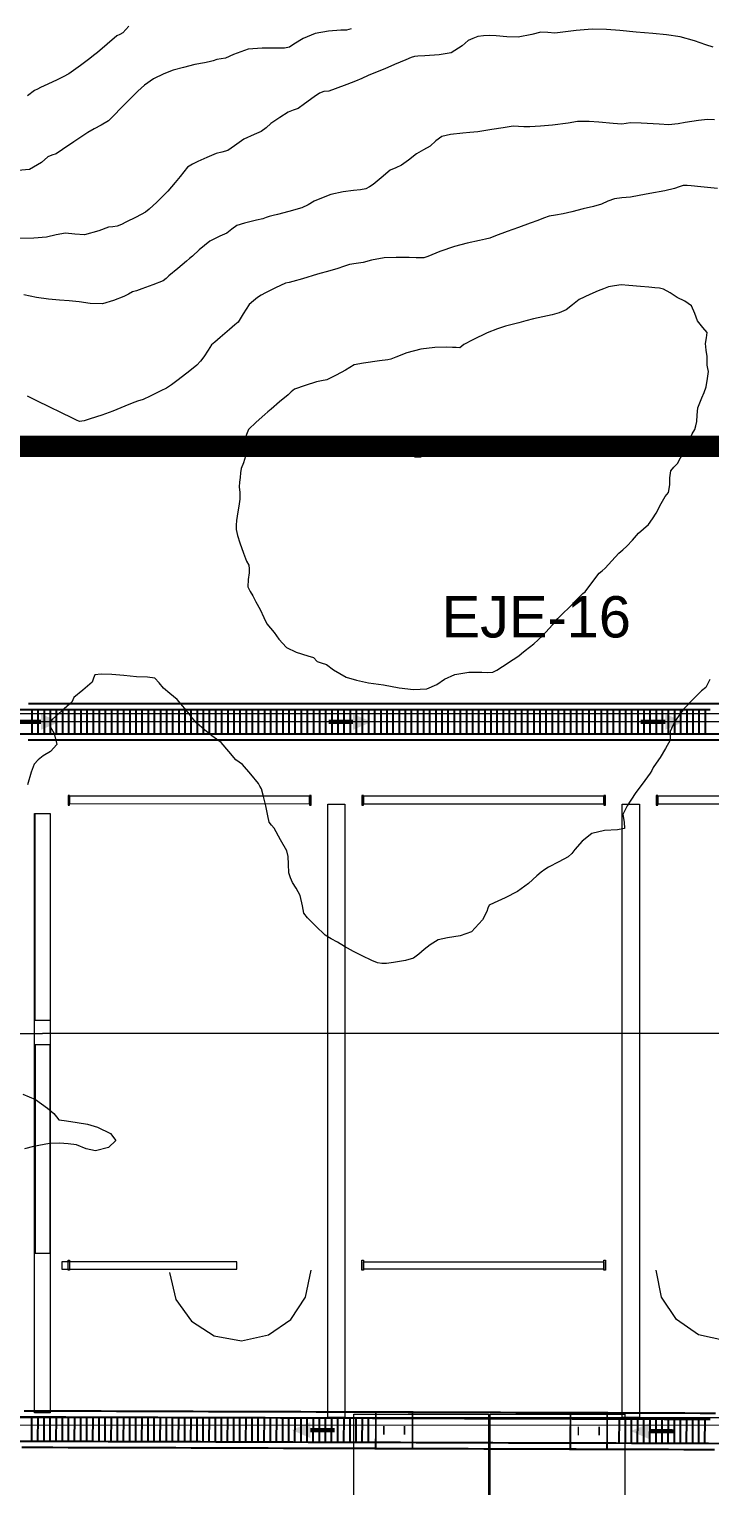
# Model space of a CAD drawing. Header units: metres. Extents: x 354768 to 355417, y 9249536 to 9250102.
# Drawn here: x 354931.54 to 354942.66, y 9249852.61 to 9249876.39 of the extents above; entities that cross this region are included whole.
import ezdxf
from ezdxf.enums import TextEntityAlignment as Align

# ---------------------------------------------------------------- set-up
doc = ezdxf.new("R2010")
doc.units = ezdxf.units.M
doc.header["$LTSCALE"] = 0.25
doc.linetypes.add('DASHED', pattern=[1.524, 1.27, -0.254])
for name, color, linetype, lineweight in [('ARQ-BASE', 8, 'CONTINUOUS', 13), ('ARQ-TECHO', 8, 'CONTINUOUS', 13), ('ARQ-VEREDA', 9, 'CONTINUOUS', 9), ('CUNETA-S3', 94, 'CONTINUOUS', 35), ('CUNETA-S4', 30, 'CONTINUOUS', 35), ('LIMITE-INTERV', 1, 'DASHED', 70)]:
    doc.layers.add(name, color=color, linetype=linetype, lineweight=lineweight)
for name, color, linetype, true_color in [('CUN-FLUJO', 1, 'CONTINUOUS', 0xe60000), ('CUN-REJ-BORDE', 4, 'CONTINUOUS', 0x00aae6), ('CUN-REJ-PLATINA', 4, 'CONTINUOUS', 0x78cdf0), ('CUN-TAP-BORDE', 3, 'CONTINUOUS', 0x009600), ('CUN-TAPA-INSP', 5, 'CONTINUOUS', 0x0000e6)]:
    doc.layers.add(name, color=color, linetype=linetype, true_color=true_color)
doc.layers.add('CURVAS', color=33, linetype='CONTINUOUS', lineweight=13, true_color=0xb08860)
doc.layers.add('NUDOS', color=7, linetype='CONTINUOUS')
doc.layers.add('TEXTOS', color=7, linetype='CONTINUOUS')
doc.styles.get("Standard").update_dxf_attribs({"font": 'arial.ttf'})

# ---------------------------------------------------------------- blocks, each defined once
blk = doc.blocks.new('ARQUITECTURA_BASE')
at = {"layer": 'ARQ-BASE'}
for points in [[(354937.944, 9249869.452), (354937.835, 9249869.452)], [(354937.944, 9249869.402), (354937.835, 9249869.402)]]:
    blk.add_lwpolyline(points, dxfattribs=at)
for points in [[(354936.117, 9249863.864), (354932.197, 9249863.865), (354932.197, 9249863.745), (354936.117, 9249863.744), (354936.117, 9249863.864)], [(354940.927, 9249863.864), (354936.997, 9249863.864), (354936.997, 9249863.744), (354940.927, 9249863.744), (354940.927, 9249863.864)], [(354945.737, 9249863.864), (354941.807, 9249863.864), (354941.807, 9249863.744), (354945.737, 9249863.744), (354945.737, 9249863.864)], [(354931.637, 9249860.204), (354931.637, 9249863.584), (354931.877, 9249863.584), (354931.877, 9249860.204), (354931.637, 9249860.204)], [(354931.637, 9249859.804), (354931.637, 9249856.404), (354931.877, 9249856.404), (354931.877, 9249859.804), (354931.637, 9249859.804)], [(354932.072, 9249856.144), (354934.927, 9249856.144), (354934.927, 9249856.264), (354932.072, 9249856.264), (354932.072, 9249856.144)], [(354940.927, 9249856.144), (354936.997, 9249856.144), (354936.997, 9249856.264), (354940.927, 9249856.264), (354940.927, 9249856.144)]]:
    blk.add_lwpolyline(points, close=True, dxfattribs=at)
at = {"layer": 'ARQ-TECHO'}
for points in [[(354950.732, 9249865.209), (354918.002, 9249865.21), (354918.002, 9249853.6), (354950.732, 9249853.599), (354950.732, 9249865.209)], [(354918.122, 9249853.72), (354950.612, 9249853.72), (354950.612, 9249865.079), (354918.122, 9249865.079), (354918.122, 9249853.72)], [(354932.197, 9249863.719), (354932.197, 9249863.879), (354932.172, 9249863.879), (354932.172, 9249863.719), (354932.197, 9249863.719)], [(354936.142, 9249863.719), (354936.142, 9249863.879), (354936.117, 9249863.879), (354936.117, 9249863.719), (354936.142, 9249863.719)], [(354936.417, 9249863.734), (354936.697, 9249863.734), (354936.697, 9249853.719), (354936.417, 9249853.719), (354936.417, 9249863.734)], [(354936.997, 9249863.719), (354936.997, 9249863.879), (354936.972, 9249863.879), (354936.972, 9249863.719), (354936.997, 9249863.719)], [(354940.952, 9249863.719), (354940.952, 9249863.879), (354940.927, 9249863.879), (354940.927, 9249863.719), (354940.952, 9249863.719)], [(354941.227, 9249863.734), (354941.507, 9249863.734), (354941.507, 9249853.719), (354941.227, 9249853.719), (354941.227, 9249863.734)], [(354941.807, 9249863.719), (354941.807, 9249863.879), (354941.782, 9249863.879), (354941.782, 9249863.719), (354941.807, 9249863.719)], [(354931.622, 9249863.584), (354931.877, 9249863.584), (354931.877, 9249853.799), (354931.622, 9249853.799), (354931.622, 9249863.584)], [(354932.197, 9249856.289), (354932.197, 9249856.129), (354932.172, 9249856.129), (354932.172, 9249856.289), (354932.197, 9249856.289)], [(354936.997, 9249856.289), (354936.997, 9249856.129), (354936.972, 9249856.129), (354936.972, 9249856.289), (354936.997, 9249856.289)], [(354940.952, 9249856.289), (354940.952, 9249856.129), (354940.927, 9249856.129), (354940.927, 9249856.289), (354940.952, 9249856.289)]]:
    blk.add_lwpolyline(points, close=True, dxfattribs=at)
for points in [[(354918.122, 9249859.994), (354931.757, 9249859.994)], [(354931.752, 9249859.999), (354949.532, 9249859.999)], [(354933.832, 9249856.091), (354933.935, 9249855.65), (354934.19, 9249855.293), (354934.559, 9249855.056), (354935.005, 9249854.975), (354935.449, 9249855.071), (354935.81, 9249855.32), (354936.053, 9249855.685), (354936.142, 9249856.129)], [(354944.092, 9249856.091), (354943.988, 9249855.65), (354943.733, 9249855.293), (354943.364, 9249855.056), (354942.918, 9249854.975), (354942.474, 9249855.071), (354942.113, 9249855.32), (354941.871, 9249855.685), (354941.782, 9249856.129)]]:
    blk.add_lwpolyline(points, dxfattribs=at)
at = {"layer": 'ARQ-VEREDA'}
for points in [[(354936.843, 9249853.774), (354939.043, 9249853.774), (354939.043, 9249851.571), (354936.843, 9249851.571), (354936.843, 9249853.774)], [(354939.068, 9249853.774), (354941.268, 9249853.774), (354941.268, 9249851.571), (354939.068, 9249851.571), (354939.068, 9249853.774)]]:
    blk.add_lwpolyline(points, close=True, dxfattribs=at)
blk = doc.blocks.new('CURVAS_DE_NIVEL')
at = {"layer": 'CURVAS'}
for points in [[(354936.799, 9249876.394), (354936.723, 9249876.372), (354936.63, 9249876.371), (354936.427, 9249876.36), (354936.208, 9249876.32), (354936.014, 9249876.236), (354935.86, 9249876.143), (354935.792, 9249876.097), (354935.71, 9249876.078), (354935.591, 9249876.081), (354935.345, 9249876.081), (354935.117, 9249876.062), (354934.875, 9249875.979), (354934.744, 9249875.917), (354934.673, 9249875.905), (354934.605, 9249875.894), (354934.542, 9249875.874), (354934.48, 9249875.854), (354934.402, 9249875.84), (354934.245, 9249875.811), (354934.059, 9249875.766), (354933.892, 9249875.718), (354933.738, 9249875.663), (354933.567, 9249875.577), (354933.421, 9249875.477), (354933.314, 9249875.38), (354933.185, 9249875.255), (354933.039, 9249875.106), (354932.922, 9249874.979), (354932.833, 9249874.892), (354932.711, 9249874.82), (354932.598, 9249874.762), (354932.496, 9249874.701), (354932.395, 9249874.637), (354932.264, 9249874.548), (354932.083, 9249874.425), (354931.978, 9249874.356), (354931.909, 9249874.33), (354931.841, 9249874.305), (354931.736, 9249874.214), (354931.54, 9249874.1), (354931.353, 9249874.084)], [(354933.167, 9249876.437), (354933.065, 9249876.329), (354933.018, 9249876.305), (354932.971, 9249876.28), (354932.809, 9249876.144), (354932.651, 9249876.01), (354932.586, 9249875.962), (354932.528, 9249875.913), (354932.375, 9249875.796), (354932.187, 9249875.659), (354932.092, 9249875.609), (354931.995, 9249875.562), (354931.842, 9249875.492), (354931.72, 9249875.438), (354931.671, 9249875.413), (354931.622, 9249875.388), (354931.511, 9249875.299)], [(354942.713, 9249876.096), (354942.593, 9249876.135), (354942.405, 9249876.2), (354942.175, 9249876.263), (354941.95, 9249876.299), (354941.728, 9249876.32), (354941.453, 9249876.342), (354941.185, 9249876.368), (354940.969, 9249876.385), (354940.734, 9249876.389), (354940.472, 9249876.37), (354940.256, 9249876.34), (354940.128, 9249876.324), (354940.013, 9249876.333), (354939.899, 9249876.339), (354939.75, 9249876.303), (354939.527, 9249876.261), (354939.344, 9249876.263), (354939.169, 9249876.279), (354939.063, 9249876.288), (354938.96, 9249876.281), (354938.867, 9249876.268), (354938.787, 9249876.239), (354938.709, 9249876.203), (354938.61, 9249876.117), (354938.434, 9249876.006), (354938.233, 9249875.969), (354938.001, 9249875.954), (354937.887, 9249875.951), (354937.83, 9249875.946), (354937.78, 9249875.927), (354937.69, 9249875.889), (354937.505, 9249875.812), (354937.346, 9249875.745), (354937.193, 9249875.682), (354937.073, 9249875.633), (354936.97, 9249875.585), (354936.866, 9249875.539), (354936.727, 9249875.486), (354936.534, 9249875.415), (354936.431, 9249875.378), (354936.352, 9249875.373), (354936.28, 9249875.346), (354936.194, 9249875.284), (354936.035, 9249875.169), (354935.931, 9249875.097), (354935.85, 9249875.065), (354935.769, 9249875.034), (354935.631, 9249874.947), (354935.486, 9249874.849), (354935.408, 9249874.781), (354935.329, 9249874.717), (354935.211, 9249874.668), (354935.046, 9249874.595), (354934.891, 9249874.487), (354934.783, 9249874.409), (354934.687, 9249874.383), (354934.59, 9249874.36), (354934.44, 9249874.297), (354934.294, 9249874.231), (354934.207, 9249874.186), (354934.126, 9249874.135), (354934.062, 9249874.063), (354934.003, 9249873.985), (354933.924, 9249873.886), (354933.802, 9249873.743), (354933.62, 9249873.565), (354933.5, 9249873.453), (354933.437, 9249873.4), (354933.284, 9249873.322), (354933.115, 9249873.237), (354933.045, 9249873.201), (354932.977, 9249873.171), (354932.906, 9249873.162), (354932.835, 9249873.155), (354932.673, 9249873.098), (354932.438, 9249873.034), (354932.285, 9249873.045), (354932.13, 9249873.06), (354931.978, 9249873.03), (354931.819, 9249872.993), (354931.613, 9249872.978), (354931.369, 9249872.97)], [(354942.733, 9249874.91), (354942.622, 9249874.917), (354942.471, 9249874.898), (354942.257, 9249874.865), (354942.14, 9249874.846), (354942.086, 9249874.838), (354942.04, 9249874.832), (354941.987, 9249874.83), (354941.829, 9249874.838), (354941.535, 9249874.854), (354941.361, 9249874.861), (354941.29, 9249874.849), (354941.22, 9249874.837), (354941.081, 9249874.848), (354940.843, 9249874.869), (354940.689, 9249874.882), (354940.593, 9249874.884), (354940.497, 9249874.881), (354940.342, 9249874.857), (354940.087, 9249874.821), (354939.892, 9249874.806), (354939.715, 9249874.797), (354939.617, 9249874.794), (354939.532, 9249874.8), (354939.447, 9249874.804), (354939.283, 9249874.781), (354939.095, 9249874.751), (354938.966, 9249874.729), (354938.87, 9249874.713), (354938.803, 9249874.709), (354938.736, 9249874.705), (354938.623, 9249874.694), (354938.423, 9249874.67), (354938.278, 9249874.64), (354938.18, 9249874.566), (354938.087, 9249874.482), (354937.978, 9249874.418), (354937.866, 9249874.353), (354937.732, 9249874.252), (354937.619, 9249874.167), (354937.528, 9249874.127), (354937.437, 9249874.086), (354937.289, 9249873.964), (354937.159, 9249873.851), (354937.1, 9249873.814), (354937.04, 9249873.781), (354936.95, 9249873.769), (354936.836, 9249873.757), (354936.669, 9249873.732), (354936.463, 9249873.69), (354936.311, 9249873.633), (354936.193, 9249873.579), (354936.094, 9249873.523), (354935.994, 9249873.471), (354935.78, 9249873.411), (354935.595, 9249873.366), (354935.522, 9249873.348), (354935.457, 9249873.331), (354935.407, 9249873.313), (354935.356, 9249873.295), (354935.249, 9249873.269), (354935.057, 9249873.221), (354934.929, 9249873.183), (354934.848, 9249873.123), (354934.769, 9249873.06), (354934.652, 9249873.008), (354934.491, 9249872.926), (354934.313, 9249872.785), (354934.203, 9249872.684), (354934.155, 9249872.644), (354934.108, 9249872.604), (354933.964, 9249872.483), (354933.82, 9249872.362), (354933.774, 9249872.321), (354933.726, 9249872.282), (354933.555, 9249872.215), (354933.375, 9249872.148), (354933.292, 9249872.12), (354933.226, 9249872.099), (354933.159, 9249872.063), (354933.082, 9249872.026), (354932.916, 9249871.957), (354932.734, 9249871.907), (354932.534, 9249871.911), (354932.352, 9249871.94), (354932.191, 9249871.953), (354932.03, 9249871.967), (354931.853, 9249871.983), (354931.658, 9249872.009), (354931.447, 9249872.051)], [(354942.782, 9249873.786), (354942.51, 9249873.814), (354942.353, 9249873.83), (354942.288, 9249873.836), (354942.223, 9249873.838), (354942.155, 9249873.814), (354942.08, 9249873.787), (354941.921, 9249873.753), (354941.68, 9249873.706), (354941.504, 9249873.673), (354941.362, 9249873.649), (354941.22, 9249873.637), (354941.098, 9249873.621), (354940.991, 9249873.58), (354940.886, 9249873.534), (354940.757, 9249873.497), (354940.586, 9249873.454), (354940.402, 9249873.407), (354940.26, 9249873.374), (354940.137, 9249873.355), (354940.031, 9249873.336), (354939.938, 9249873.304), (354939.846, 9249873.268), (354939.723, 9249873.223), (354939.531, 9249873.153), (354939.349, 9249873.086), (354939.156, 9249873.014), (354939.063, 9249872.979), (354938.995, 9249872.961), (354938.897, 9249872.941), (354938.691, 9249872.894), (354938.486, 9249872.841), (354938.247, 9249872.758), (354938.115, 9249872.705), (354938.05, 9249872.68), (354937.987, 9249872.657), (354937.924, 9249872.656), (354937.859, 9249872.658), (354937.748, 9249872.661), (354937.535, 9249872.663), (354937.336, 9249872.654), (354937.13, 9249872.616), (354936.992, 9249872.581), (354936.877, 9249872.565), (354936.772, 9249872.547), (354936.675, 9249872.516), (354936.58, 9249872.481), (354936.449, 9249872.446), (354936.249, 9249872.392), (354936, 9249872.316), (354935.845, 9249872.268), (354935.784, 9249872.254), (354935.723, 9249872.24), (354935.562, 9249872.165), (354935.396, 9249872.085), (354935.33, 9249872.047), (354935.266, 9249872.007), (354935.2, 9249871.956), (354935.133, 9249871.895), (354935.033, 9249871.741), (354934.95, 9249871.606), (354934.896, 9249871.56), (354934.81, 9249871.487), (354934.655, 9249871.355), (354934.569, 9249871.282), (354934.516, 9249871.238), (354934.46, 9249871.15), (354934.388, 9249871.04), (354934.335, 9249870.97), (354934.278, 9249870.903), (354934.16, 9249870.809), (354933.969, 9249870.664), (354933.864, 9249870.584), (354933.783, 9249870.53), (354933.687, 9249870.483), (354933.513, 9249870.399), (354933.397, 9249870.345), (354933.309, 9249870.314), (354933.221, 9249870.284), (354933.1, 9249870.232), (354932.906, 9249870.152), (354932.723, 9249870.088), (354932.531, 9249870.025), (354932.437, 9249869.996), (354932.357, 9249869.982), (354932.309, 9249870.007), (354932.235, 9249870.042), (354932.065, 9249870.125), (354931.866, 9249870.222), (354931.672, 9249870.318), (354931.509, 9249870.4)], [(354941.903, 9249872.143), (354941.88, 9249872.15), (354941.834, 9249872.16), (354941.76, 9249872.168), (354941.663, 9249872.176), (354941.524, 9249872.19), (354941.337, 9249872.207), (354941.211, 9249872.214), (354941.102, 9249872.201), (354941.004, 9249872.181), (354940.919, 9249872.152), (354940.835, 9249872.119), (354940.696, 9249872.059), (354940.525, 9249871.974), (354940.412, 9249871.887), (354940.311, 9249871.809), (354940.199, 9249871.76), (354940.081, 9249871.724), (354939.932, 9249871.691), (354939.778, 9249871.66), (354939.651, 9249871.627), (354939.536, 9249871.595), (354939.427, 9249871.568), (354939.318, 9249871.538), (354939.19, 9249871.498), (354939.018, 9249871.434), (354938.785, 9249871.32), (354938.638, 9249871.242), (354938.572, 9249871.188), (354938.515, 9249871.19), (354938.451, 9249871.195), (354938.358, 9249871.197), (354938.164, 9249871.193), (354937.935, 9249871.167), (354937.71, 9249871.106), (354937.525, 9249871.036), (354937.446, 9249871.002), (354937.396, 9249870.992), (354937.259, 9249870.973), (354937.002, 9249870.936), (354936.845, 9249870.909), (354936.776, 9249870.867), (354936.707, 9249870.821), (354936.555, 9249870.741), (354936.398, 9249870.664), (354936.314, 9249870.646), (354936.229, 9249870.63), (354936.045, 9249870.571), (354935.873, 9249870.51), (354935.82, 9249870.468), (354935.768, 9249870.422), (354935.629, 9249870.305), (354935.491, 9249870.188), (354935.438, 9249870.144), (354935.385, 9249870.099), (354935.248, 9249869.972), (354935.121, 9249869.851), (354935.086, 9249869.77), (354935.068, 9249869.709), (354935.052, 9249869.638), (354935.064, 9249869.539), (354935.073, 9249869.416), (354935.036, 9249869.307), (354935, 9249869.219), (354934.99, 9249869.145), (354934.983, 9249869.069), (354934.975, 9249868.993), (354934.97, 9249868.915), (354934.977, 9249868.823), (354934.981, 9249868.714), (354934.964, 9249868.601), (354934.946, 9249868.508), (354934.933, 9249868.436), (354934.922, 9249868.365), (354934.92, 9249868.292), (354934.921, 9249868.22), (354934.943, 9249868.125), (354934.977, 9249868.005), (354935.038, 9249867.835), (354935.088, 9249867.706), (354935.128, 9249867.637), (354935.13, 9249867.581), (354935.129, 9249867.515), (354935.116, 9249867.405), (354935.11, 9249867.284), (354935.145, 9249867.21), (354935.189, 9249867.137), (354935.24, 9249867.041), (354935.309, 9249866.912), (354935.371, 9249866.782), (354935.422, 9249866.68), (354935.48, 9249866.608), (354935.542, 9249866.538), (354935.614, 9249866.431), (354935.742, 9249866.295), (354935.901, 9249866.22), (354936.089, 9249866.157), (354936.185, 9249866.128), (354936.242, 9249866.063), (354936.309, 9249866.043), (354936.393, 9249866.015), (354936.508, 9249865.932), (354936.718, 9249865.811), (354936.885, 9249865.759), (354937.083, 9249865.719), (354937.328, 9249865.682), (354937.584, 9249865.638), (354937.815, 9249865.609), (354938.033, 9249865.621), (354938.199, 9249865.688), (354938.323, 9249865.778), (354938.49, 9249865.855), (354938.722, 9249865.889), (354938.931, 9249865.891), (354939.027, 9249865.886), (354939.114, 9249865.89), (354939.177, 9249865.922), (354939.273, 9249865.985), (354939.446, 9249866.098), (354939.54, 9249866.16), (354939.58, 9249866.194), (354939.643, 9249866.243), (354939.781, 9249866.356), (354939.923, 9249866.482), (354940.09, 9249866.662), (354940.177, 9249866.765), (354940.22, 9249866.81), (354940.263, 9249866.854), (354940.352, 9249866.943), (354940.502, 9249867.092), (354940.583, 9249867.173), (354940.621, 9249867.205), (354940.729, 9249867.349), (354940.848, 9249867.505), (354940.898, 9249867.548), (354940.95, 9249867.591), (354941.056, 9249867.707), (354941.171, 9249867.832), (354941.237, 9249867.89), (354941.303, 9249867.948), (354941.392, 9249868.048), (354941.494, 9249868.159), (354941.577, 9249868.23), (354941.657, 9249868.304), (354941.721, 9249868.393), (354941.78, 9249868.49), (354941.864, 9249868.643), (354941.926, 9249868.76), (354941.982, 9249868.827), (354941.993, 9249868.887), (354942.003, 9249868.958), (354942.007, 9249869.066), (354942.019, 9249869.179), (354942.071, 9249869.238), (354942.128, 9249869.296), (354942.179, 9249869.389), (354942.242, 9249869.515), (354942.319, 9249869.673), (354942.372, 9249869.782), (354942.411, 9249869.855), (354942.428, 9249869.914), (354942.445, 9249869.985), (354942.451, 9249870.089), (354942.461, 9249870.206), (354942.493, 9249870.289), (354942.529, 9249870.372), (354942.564, 9249870.458), (354942.596, 9249870.549), (354942.622, 9249870.687), (354942.639, 9249870.802), (354942.626, 9249870.852), (354942.613, 9249870.903), (354942.614, 9249870.969), (354942.616, 9249871.045), (354942.6, 9249871.147), (354942.586, 9249871.26), (354942.604, 9249871.349), (354942.614, 9249871.435), (354942.546, 9249871.518), (354942.455, 9249871.626), (354942.412, 9249871.75), (354942.357, 9249871.872), (354942.249, 9249871.948), (354942.125, 9249872.009), (354942.012, 9249872.084), (354941.903, 9249872.143)], [(354942.66, 9249865.769), (354942.595, 9249865.639), (354942.52, 9249865.588), (354942.386, 9249865.452), (354942.234, 9249865.291), (354942.174, 9249865.213), (354942.119, 9249865.132), (354942.056, 9249865.02), (354942.01, 9249864.922), (354942.01, 9249864.852), (354942.01, 9249864.782), (354941.936, 9249864.647), (354941.846, 9249864.498), (354941.781, 9249864.405), (354941.732, 9249864.336), (354941.709, 9249864.288), (354941.685, 9249864.24), (354941.595, 9249864.124), (354941.438, 9249863.909), (354941.306, 9249863.709), (354941.236, 9249863.569), (354941.257, 9249863.444), (354941.264, 9249863.339), (354941.15, 9249863.319), (354940.938, 9249863.308), (354940.729, 9249863.257), (354940.57, 9249863.134), (354940.454, 9249862.997), (354940.406, 9249862.93), (354940.345, 9249862.878), (354940.189, 9249862.797), (354940.02, 9249862.709), (354939.961, 9249862.669), (354939.903, 9249862.627), (354939.834, 9249862.564), (354939.693, 9249862.443), (354939.514, 9249862.312), (354939.313, 9249862.204), (354939.133, 9249862.124), (354939.05, 9249862.087), (354939.033, 9249862.036), (354939.017, 9249861.983), (354938.942, 9249861.849), (354938.762, 9249861.653), (354938.577, 9249861.585), (354938.37, 9249861.552), (354938.22, 9249861.52), (354938.088, 9249861.439), (354937.988, 9249861.361), (354937.906, 9249861.286), (354937.819, 9249861.22), (354937.686, 9249861.186), (354937.492, 9249861.151), (354937.377, 9249861.135), (354937.301, 9249861.137), (354937.226, 9249861.147), (354937.135, 9249861.186), (354936.977, 9249861.26), (354936.834, 9249861.331), (354936.688, 9249861.414), (354936.575, 9249861.482), (354936.473, 9249861.537), (354936.374, 9249861.597), (354936.213, 9249861.75), (354936.087, 9249861.878), (354936.022, 9249861.955), (354936.002, 9249862.076), (354935.964, 9249862.244), (354935.898, 9249862.364), (354935.84, 9249862.455), (354935.807, 9249862.533), (354935.781, 9249862.614), (354935.772, 9249862.756), (354935.767, 9249862.879), (354935.744, 9249862.972), (354935.645, 9249863.156), (354935.539, 9249863.344), (354935.497, 9249863.392), (354935.458, 9249863.441), (354935.437, 9249863.546), (354935.405, 9249863.711), (354935.361, 9249863.881), (354935.331, 9249863.987), (354935.307, 9249864.032), (354935.282, 9249864.076), (354935.157, 9249864.227), (354935.024, 9249864.382), (354934.968, 9249864.422), (354934.912, 9249864.462), (354934.8, 9249864.597), (354934.675, 9249864.743), (354934.599, 9249864.798), (354934.521, 9249864.85), (354934.404, 9249864.947), (354934.277, 9249865.061), (354934.2, 9249865.148), (354934.127, 9249865.239), (354934.048, 9249865.337), (354933.955, 9249865.443), (354933.833, 9249865.544), (354933.73, 9249865.628), (354933.663, 9249865.716), (354933.592, 9249865.791), (354933.468, 9249865.81), (354933.29, 9249865.817), (354933.082, 9249865.836), (354932.887, 9249865.851), (354932.714, 9249865.856), (354932.608, 9249865.85), (354932.586, 9249865.791), (354932.565, 9249865.727), (354932.414, 9249865.598), (354932.269, 9249865.477), (354932.233, 9249865.4), (354932.073, 9249865.259), (354931.915, 9249865.121), (354931.882, 9249865.075), (354931.882, 9249865.004), (354931.946, 9249864.889), (354931.991, 9249864.711), (354931.884, 9249864.597), (354931.764, 9249864.524), (354931.686, 9249864.459), (354931.617, 9249864.388), (354931.57, 9249864.26), (354931.507, 9249864.053)], [(354931.431, 9249859), (354931.639, 9249858.914), (354931.838, 9249858.775), (354931.94, 9249858.683), (354931.981, 9249858.632), (354932.024, 9249858.584), (354932.109, 9249858.569), (354932.219, 9249858.554), (354932.322, 9249858.541), (354932.488, 9249858.513), (354932.655, 9249858.462), (354932.863, 9249858.36), (354932.955, 9249858.242), (354932.835, 9249858.131), (354932.622, 9249858.076), (354932.469, 9249858.11), (354932.31, 9249858.171), (354932.175, 9249858.191), (354932.034, 9249858.199), (354931.869, 9249858.193), (354931.608, 9249858.146), (354931.458, 9249858.107)]]:
    blk.add_lwpolyline(points, dxfattribs=at)
blk = doc.blocks.new('LIMITE_DE_INTERVENCION')
at = {"layer": 'LIMITE-INTERV', "const_width": 0.35}
blk.add_lwpolyline([(354813.64, 9249855.63), (354841.92, 9249883.91), (354871.13, 9249854.7), (354916.13, 9249854.7), (354916.13, 9249869.58), (354977.74, 9249869.58), (354977.74, 9249785.21), (354976.37, 9249784.1), (354969.93, 9249785.38), (354969.93, 9249791.81), (354955.81, 9249791.81), (354948.88, 9249794.19), (354936.64, 9249794.19), (354936.64, 9249792.02), (354926.97, 9249793.95), (354926.97, 9249800.53), (354919.17, 9249800.53), (354919.17, 9249802.42), (354907.61, 9249802.61), (354883.57, 9249802.61), (354879.56, 9249803.41), (354859.72, 9249811.52)], close=True, dxfattribs=at)
blk = doc.blocks.new('CUNETAS_SISTEMA_3_NORESTE_LOSA')
at = {"layer": 'CUN-FLUJO', "const_width": 0.07}
for points in [[(354931.33, 9249865.08), (354931.73, 9249865.08)], [(354936.43, 9249865.08), (354936.83, 9249865.08)], [(354941.53, 9249865.08), (354941.93, 9249865.08)]]:
    blk.add_lwpolyline(points, dxfattribs=at)
at = {"layer": 'CUN-FLUJO', "true_color": 0xe60000}
for points in [[(354932.03, 9249865.08), (354931.73, 9249865.21), (354931.73, 9249864.95)], [(354937.13, 9249865.08), (354936.83, 9249865.21), (354936.83, 9249864.95)], [(354942.23, 9249865.08), (354941.93, 9249865.21), (354941.93, 9249864.95)]]:
    blk.add_solid(points, dxfattribs=at)
at = {"layer": 'CUN-REJ-BORDE'}
for points in [[(354942.847, 9249864.78), (354942.595, 9249864.78), (354942.343, 9249864.78), (354942.091, 9249864.78), (354941.84, 9249864.78), (354941.588, 9249864.78), (354941.336, 9249864.78), (354941.084, 9249864.78), (354940.833, 9249864.78), (354940.581, 9249864.78), (354940.329, 9249864.78), (354940.077, 9249864.78), (354939.826, 9249864.78), (354939.574, 9249864.78), (354939.322, 9249864.78), (354939.07, 9249864.78), (354938.818, 9249864.78), (354938.567, 9249864.78), (354938.315, 9249864.78), (354938.063, 9249864.78), (354937.811, 9249864.78), (354937.56, 9249864.78), (354937.308, 9249864.78), (354937.056, 9249864.78), (354936.804, 9249864.78), (354936.553, 9249864.78), (354936.301, 9249864.78), (354936.049, 9249864.78), (354935.797, 9249864.78), (354935.546, 9249864.78), (354935.294, 9249864.78), (354935.042, 9249864.78), (354934.79, 9249864.78), (354934.539, 9249864.78), (354934.287, 9249864.78), (354934.035, 9249864.78), (354933.783, 9249864.78), (354933.532, 9249864.78), (354933.28, 9249864.78), (354933.028, 9249864.78), (354932.776, 9249864.78), (354932.525, 9249864.78), (354932.273, 9249864.78), (354932.021, 9249864.78), (354931.769, 9249864.78), (354931.518, 9249864.78)], [(354931.528, 9249865.38), (354931.78, 9249865.38), (354932.031, 9249865.38), (354932.283, 9249865.38), (354932.535, 9249865.38), (354932.787, 9249865.38), (354933.039, 9249865.38), (354933.291, 9249865.38), (354933.543, 9249865.38), (354933.795, 9249865.38), (354934.047, 9249865.38), (354934.299, 9249865.38), (354934.551, 9249865.38), (354934.803, 9249865.38), (354935.055, 9249865.38), (354935.307, 9249865.38), (354935.559, 9249865.38), (354935.811, 9249865.38), (354936.063, 9249865.38), (354936.315, 9249865.38), (354936.567, 9249865.38), (354936.819, 9249865.38), (354937.071, 9249865.38), (354937.322, 9249865.38), (354937.574, 9249865.38), (354937.826, 9249865.38), (354938.078, 9249865.38), (354938.33, 9249865.38), (354938.582, 9249865.38), (354938.834, 9249865.38), (354939.086, 9249865.38), (354939.338, 9249865.38), (354939.59, 9249865.38), (354939.842, 9249865.38), (354940.094, 9249865.38), (354940.346, 9249865.38), (354940.598, 9249865.38), (354940.85, 9249865.38), (354941.102, 9249865.38), (354941.354, 9249865.38), (354941.606, 9249865.38), (354941.858, 9249865.38), (354942.11, 9249865.38), (354942.361, 9249865.38), (354942.613, 9249865.38), (354942.865, 9249865.38)], [(354942.839, 9249864.88), (354942.588, 9249864.88), (354942.338, 9249864.88), (354942.087, 9249864.88), (354941.837, 9249864.88), (354941.586, 9249864.88), (354941.335, 9249864.88), (354941.085, 9249864.88), (354940.834, 9249864.88), (354940.584, 9249864.88), (354940.333, 9249864.88), (354940.082, 9249864.88), (354939.832, 9249864.88), (354939.581, 9249864.88), (354939.33, 9249864.88), (354939.08, 9249864.88), (354938.829, 9249864.88), (354938.579, 9249864.88), (354938.328, 9249864.88), (354938.077, 9249864.88), (354937.827, 9249864.88), (354937.576, 9249864.88), (354937.325, 9249864.88), (354937.075, 9249864.88), (354936.824, 9249864.88), (354936.574, 9249864.88), (354936.323, 9249864.88), (354936.072, 9249864.88), (354935.822, 9249864.88), (354935.571, 9249864.88), (354935.32, 9249864.88), (354935.07, 9249864.88), (354934.819, 9249864.88), (354934.569, 9249864.88), (354934.318, 9249864.88), (354934.067, 9249864.88), (354933.817, 9249864.88), (354933.566, 9249864.88), (354933.315, 9249864.88), (354933.065, 9249864.88), (354932.814, 9249864.88), (354932.564, 9249864.88), (354932.313, 9249864.88), (354932.062, 9249864.88), (354931.812, 9249864.88), (354931.561, 9249864.88), (354931.31, 9249864.88)], [(354931.35, 9249865.28), (354931.602, 9249865.28), (354931.853, 9249865.28), (354932.105, 9249865.28), (354932.356, 9249865.28), (354932.608, 9249865.28), (354932.859, 9249865.28), (354933.111, 9249865.28), (354933.362, 9249865.28), (354933.613, 9249865.28), (354933.865, 9249865.28), (354934.116, 9249865.28), (354934.368, 9249865.28), (354934.619, 9249865.28), (354934.871, 9249865.28), (354935.122, 9249865.28), (354935.374, 9249865.28), (354935.625, 9249865.28), (354935.876, 9249865.28), (354936.128, 9249865.28), (354936.379, 9249865.28), (354936.631, 9249865.28), (354936.882, 9249865.28), (354937.134, 9249865.28), (354937.385, 9249865.28), (354937.636, 9249865.28), (354937.888, 9249865.28), (354938.139, 9249865.28), (354938.391, 9249865.28), (354938.642, 9249865.28), (354938.894, 9249865.28), (354939.145, 9249865.28), (354939.397, 9249865.28), (354939.648, 9249865.28), (354939.899, 9249865.28), (354940.151, 9249865.28), (354940.402, 9249865.28), (354940.654, 9249865.28), (354940.905, 9249865.28), (354941.157, 9249865.28), (354941.408, 9249865.28), (354941.659, 9249865.28), (354941.911, 9249865.28), (354942.162, 9249865.28), (354942.414, 9249865.28), (354942.665, 9249865.28)]]:
    blk.add_lwpolyline(points, dxfattribs=at)
at = {"layer": 'CUN-REJ-PLATINA'}
for p, q in [((354931.58, 9249865.28), (354931.58, 9249864.88)), ((354931.68, 9249865.28), (354931.68, 9249864.88)), ((354931.78, 9249865.28), (354931.78, 9249864.88)), ((354931.88, 9249865.28), (354931.88, 9249864.88)), ((354931.98, 9249865.28), (354931.98, 9249864.88)), ((354932.08, 9249865.28), (354932.08, 9249864.88)), ((354932.18, 9249865.28), (354932.18, 9249864.88)), ((354932.28, 9249865.28), (354932.28, 9249864.88)), ((354932.38, 9249865.28), (354932.38, 9249864.88)), ((354932.48, 9249865.28), (354932.48, 9249864.88)), ((354932.58, 9249865.28), (354932.58, 9249864.88)), ((354932.68, 9249865.28), (354932.68, 9249864.88)), ((354932.78, 9249865.28), (354932.78, 9249864.88)), ((354932.88, 9249865.28), (354932.88, 9249864.88)), ((354932.98, 9249865.28), (354932.98, 9249864.88)), ((354933.08, 9249865.28), (354933.08, 9249864.88)), ((354933.18, 9249865.28), (354933.18, 9249864.88)), ((354933.28, 9249865.28), (354933.28, 9249864.88)), ((354933.38, 9249865.28), (354933.38, 9249864.88)), ((354933.48, 9249865.28), (354933.48, 9249864.88)), ((354933.58, 9249865.28), (354933.58, 9249864.88)), ((354933.68, 9249865.28), (354933.68, 9249864.88)), ((354933.78, 9249865.28), (354933.78, 9249864.88)), ((354933.88, 9249865.28), (354933.88, 9249864.88)), ((354933.98, 9249865.28), (354933.98, 9249864.88)), ((354934.08, 9249865.28), (354934.08, 9249864.88)), ((354934.18, 9249865.28), (354934.18, 9249864.88)), ((354934.28, 9249865.28), (354934.28, 9249864.88)), ((354934.38, 9249865.28), (354934.38, 9249864.88)), ((354934.48, 9249865.28), (354934.48, 9249864.88)), ((354934.58, 9249865.28), (354934.58, 9249864.88)), ((354934.68, 9249865.28), (354934.68, 9249864.88)), ((354934.78, 9249865.28), (354934.78, 9249864.88)), ((354934.88, 9249865.28), (354934.88, 9249864.88)), ((354934.98, 9249865.28), (354934.98, 9249864.88)), ((354935.08, 9249865.28), (354935.08, 9249864.88)), ((354935.18, 9249865.28), (354935.18, 9249864.88)), ((354935.28, 9249865.28), (354935.28, 9249864.88)), ((354935.38, 9249865.28), (354935.38, 9249864.88)), ((354935.48, 9249865.28), (354935.48, 9249864.88)), ((354935.58, 9249865.28), (354935.58, 9249864.88)), ((354935.68, 9249865.28), (354935.68, 9249864.88)), ((354935.78, 9249865.28), (354935.78, 9249864.88)), ((354935.88, 9249865.28), (354935.88, 9249864.88)), ((354935.98, 9249865.28), (354935.98, 9249864.88)), ((354936.08, 9249865.28), (354936.08, 9249864.88)), ((354936.18, 9249865.28), (354936.18, 9249864.88)), ((354936.28, 9249865.28), (354936.28, 9249864.88)), ((354936.38, 9249865.28), (354936.38, 9249864.88)), ((354936.48, 9249865.28), (354936.48, 9249864.88)), ((354936.58, 9249865.28), (354936.58, 9249864.88)), ((354936.68, 9249865.28), (354936.68, 9249864.88)), ((354936.78, 9249865.28), (354936.78, 9249864.88)), ((354936.88, 9249865.28), (354936.88, 9249864.88)), ((354936.98, 9249865.28), (354936.98, 9249864.88)), ((354937.08, 9249865.28), (354937.08, 9249864.88)), ((354937.18, 9249865.28), (354937.18, 9249864.88)), ((354937.28, 9249865.28), (354937.28, 9249864.88)), ((354937.38, 9249865.28), (354937.38, 9249864.88)), ((354937.48, 9249865.28), (354937.48, 9249864.88)), ((354937.58, 9249865.28), (354937.58, 9249864.88)), ((354937.68, 9249865.28), (354937.68, 9249864.88)), ((354937.78, 9249865.28), (354937.78, 9249864.88)), ((354937.88, 9249865.28), (354937.88, 9249864.88)), ((354937.98, 9249865.28), (354937.98, 9249864.88)), ((354938.08, 9249865.28), (354938.08, 9249864.88)), ((354938.18, 9249865.28), (354938.18, 9249864.88)), ((354938.28, 9249865.28), (354938.28, 9249864.88)), ((354938.38, 9249865.28), (354938.38, 9249864.88)), ((354938.48, 9249865.28), (354938.48, 9249864.88)), ((354938.58, 9249865.28), (354938.58, 9249864.88)), ((354938.68, 9249865.28), (354938.68, 9249864.88)), ((354938.78, 9249865.28), (354938.78, 9249864.88)), ((354938.88, 9249865.28), (354938.88, 9249864.88)), ((354938.98, 9249865.28), (354938.98, 9249864.88)), ((354939.08, 9249865.28), (354939.08, 9249864.88)), ((354939.18, 9249865.28), (354939.18, 9249864.88)), ((354939.28, 9249865.28), (354939.28, 9249864.88)), ((354939.38, 9249865.28), (354939.38, 9249864.88)), ((354939.48, 9249865.28), (354939.48, 9249864.88)), ((354939.58, 9249865.28), (354939.58, 9249864.88)), ((354939.68, 9249865.28), (354939.68, 9249864.88)), ((354939.78, 9249865.28), (354939.78, 9249864.88)), ((354939.88, 9249865.28), (354939.88, 9249864.88)), ((354939.98, 9249865.28), (354939.98, 9249864.88)), ((354940.08, 9249865.28), (354940.08, 9249864.88)), ((354940.18, 9249865.28), (354940.18, 9249864.88)), ((354940.28, 9249865.28), (354940.28, 9249864.88)), ((354940.38, 9249865.28), (354940.38, 9249864.88)), ((354940.48, 9249865.28), (354940.48, 9249864.88)), ((354940.58, 9249865.28), (354940.58, 9249864.88)), ((354940.68, 9249865.28), (354940.68, 9249864.88)), ((354940.78, 9249865.28), (354940.78, 9249864.88)), ((354940.88, 9249865.28), (354940.88, 9249864.88)), ((354940.98, 9249865.28), (354940.98, 9249864.88)), ((354941.08, 9249865.28), (354941.08, 9249864.88)), ((354941.18, 9249865.28), (354941.18, 9249864.88)), ((354941.28, 9249865.28), (354941.28, 9249864.88)), ((354941.38, 9249865.28), (354941.38, 9249864.88)), ((354941.48, 9249865.28), (354941.48, 9249864.88)), ((354941.58, 9249865.28), (354941.58, 9249864.88)), ((354941.68, 9249865.28), (354941.68, 9249864.88)), ((354941.78, 9249865.28), (354941.78, 9249864.88)), ((354941.88, 9249865.28), (354941.88, 9249864.88)), ((354941.98, 9249865.28), (354941.98, 9249864.88)), ((354942.08, 9249865.28), (354942.08, 9249864.88)), ((354942.18, 9249865.28), (354942.18, 9249864.88)), ((354942.28, 9249865.28), (354942.28, 9249864.88)), ((354942.38, 9249865.28), (354942.38, 9249864.88)), ((354942.48, 9249865.28), (354942.48, 9249864.88)), ((354942.58, 9249865.28), (354942.58, 9249864.88))]:
    blk.add_line(p, q, dxfattribs=at)
blk = doc.blocks.new('CUNETAS_SISTEMA_4_NORTE')
at = {"layer": 'CUN-FLUJO', "const_width": 0.07}
for points in [[(354936.53, 9249853.515), (354936.13, 9249853.516)], [(354942.07, 9249853.496), (354941.67, 9249853.498)]]:
    blk.add_lwpolyline(points, dxfattribs=at)
at = {"layer": 'CUN-FLUJO', "true_color": 0xe60000}
for points in [[(354935.83, 9249853.517), (354936.13, 9249853.386), (354936.13, 9249853.646)], [(354941.37, 9249853.499), (354941.67, 9249853.368), (354941.67, 9249853.628)]]:
    blk.add_solid(points, dxfattribs=at)
at = {"layer": 'CUN-REJ-BORDE'}
for points in [[(354931.384, 9249853.732), (354931.635, 9249853.731), (354931.885, 9249853.73), (354932.136, 9249853.73), (354932.386, 9249853.729), (354932.637, 9249853.728), (354932.888, 9249853.727), (354933.138, 9249853.726), (354933.389, 9249853.725), (354933.64, 9249853.725), (354933.89, 9249853.724), (354934.141, 9249853.723), (354934.391, 9249853.722), (354934.642, 9249853.721), (354934.893, 9249853.72), (354935.143, 9249853.72), (354935.394, 9249853.719), (354935.645, 9249853.718), (354935.895, 9249853.717), (354936.146, 9249853.716), (354936.397, 9249853.715), (354936.647, 9249853.715), (354936.898, 9249853.714), (354937.148, 9249853.713)], [(354931.456, 9249853.832), (354931.707, 9249853.831), (354931.958, 9249853.83), (354932.209, 9249853.829), (354932.46, 9249853.828), (354932.711, 9249853.828), (354932.962, 9249853.827), (354933.213, 9249853.826), (354933.464, 9249853.825), (354933.715, 9249853.824), (354933.966, 9249853.823), (354934.217, 9249853.823), (354934.468, 9249853.822), (354934.719, 9249853.821), (354934.97, 9249853.82), (354935.221, 9249853.819), (354935.472, 9249853.818), (354935.723, 9249853.818), (354935.974, 9249853.817), (354936.225, 9249853.816), (354936.476, 9249853.815), (354936.727, 9249853.814), (354936.978, 9249853.813)], [(354940.995, 9249853.8), (354941.246, 9249853.799), (354941.497, 9249853.798), (354941.748, 9249853.798), (354941.999, 9249853.797), (354942.25, 9249853.796), (354942.501, 9249853.795), (354942.752, 9249853.794)], [(354942.736, 9249853.194), (354942.484, 9249853.195), (354942.233, 9249853.196), (354941.981, 9249853.197), (354941.73, 9249853.198), (354941.478, 9249853.198), (354941.227, 9249853.199), (354940.975, 9249853.2)], [(354941.159, 9249853.7), (354941.409, 9249853.699), (354941.66, 9249853.698), (354941.91, 9249853.697), (354942.161, 9249853.696), (354942.412, 9249853.695), (354942.662, 9249853.695)], [(354942.888, 9249853.294), (354942.636, 9249853.295), (354942.385, 9249853.295), (354942.133, 9249853.296), (354941.882, 9249853.297), (354941.63, 9249853.298), (354941.379, 9249853.299), (354941.127, 9249853.3)], [(354937.103, 9249853.313), (354936.852, 9249853.314), (354936.6, 9249853.315), (354936.349, 9249853.316), (354936.097, 9249853.316), (354935.846, 9249853.317), (354935.594, 9249853.318), (354935.343, 9249853.319), (354935.091, 9249853.32), (354934.84, 9249853.321), (354934.588, 9249853.321), (354934.337, 9249853.322), (354934.086, 9249853.323), (354933.834, 9249853.324), (354933.583, 9249853.325), (354933.331, 9249853.326), (354933.08, 9249853.326), (354932.828, 9249853.327), (354932.577, 9249853.328), (354932.325, 9249853.329), (354932.074, 9249853.33), (354931.822, 9249853.331), (354931.571, 9249853.331), (354931.319, 9249853.332)], [(354937.203, 9249853.213), (354936.952, 9249853.214), (354936.7, 9249853.214), (354936.449, 9249853.215), (354936.197, 9249853.216), (354935.946, 9249853.217), (354935.694, 9249853.218), (354935.443, 9249853.219), (354935.191, 9249853.219), (354934.94, 9249853.22), (354934.688, 9249853.221), (354934.437, 9249853.222), (354934.185, 9249853.223), (354933.934, 9249853.224), (354933.682, 9249853.224), (354933.431, 9249853.225), (354933.179, 9249853.226), (354932.928, 9249853.227), (354932.676, 9249853.228), (354932.425, 9249853.229), (354932.173, 9249853.229), (354931.922, 9249853.23), (354931.67, 9249853.231), (354931.419, 9249853.232)]]:
    blk.add_lwpolyline(points, dxfattribs=at)
at = {"layer": 'CUN-REJ-PLATINA'}
for p, q in [((354931.579, 9249853.331), (354931.581, 9249853.731)), ((354931.679, 9249853.331), (354931.681, 9249853.731)), ((354931.779, 9249853.331), (354931.781, 9249853.731)), ((354931.879, 9249853.33), (354931.881, 9249853.73)), ((354931.979, 9249853.33), (354931.981, 9249853.73)), ((354932.079, 9249853.33), (354932.081, 9249853.73)), ((354932.179, 9249853.329), (354932.181, 9249853.729)), ((354932.279, 9249853.329), (354932.281, 9249853.729)), ((354932.379, 9249853.329), (354932.381, 9249853.729)), ((354932.479, 9249853.328), (354932.481, 9249853.728)), ((354932.579, 9249853.328), (354932.581, 9249853.728)), ((354932.679, 9249853.328), (354932.681, 9249853.728)), ((354932.779, 9249853.327), (354932.781, 9249853.727)), ((354932.879, 9249853.327), (354932.881, 9249853.727)), ((354932.979, 9249853.327), (354932.981, 9249853.727)), ((354933.079, 9249853.326), (354933.081, 9249853.726)), ((354933.179, 9249853.326), (354933.181, 9249853.726)), ((354933.279, 9249853.326), (354933.281, 9249853.726)), ((354933.379, 9249853.325), (354933.381, 9249853.725)), ((354933.479, 9249853.325), (354933.481, 9249853.725)), ((354933.579, 9249853.325), (354933.581, 9249853.725)), ((354933.679, 9249853.324), (354933.681, 9249853.724)), ((354933.779, 9249853.324), (354933.781, 9249853.724)), ((354933.879, 9249853.324), (354933.881, 9249853.724)), ((354933.979, 9249853.323), (354933.981, 9249853.723)), ((354934.079, 9249853.323), (354934.081, 9249853.723)), ((354934.179, 9249853.323), (354934.181, 9249853.723)), ((354934.279, 9249853.322), (354934.281, 9249853.722)), ((354934.379, 9249853.322), (354934.381, 9249853.722)), ((354934.479, 9249853.322), (354934.481, 9249853.722)), ((354934.579, 9249853.321), (354934.581, 9249853.721)), ((354934.679, 9249853.321), (354934.681, 9249853.721)), ((354934.779, 9249853.321), (354934.781, 9249853.721)), ((354934.879, 9249853.32), (354934.881, 9249853.72)), ((354934.979, 9249853.32), (354934.981, 9249853.72)), ((354935.079, 9249853.32), (354935.081, 9249853.72)), ((354935.179, 9249853.319), (354935.181, 9249853.719)), ((354935.279, 9249853.319), (354935.281, 9249853.719)), ((354935.379, 9249853.319), (354935.381, 9249853.719)), ((354935.479, 9249853.318), (354935.481, 9249853.718)), ((354935.579, 9249853.318), (354935.581, 9249853.718)), ((354935.679, 9249853.318), (354935.681, 9249853.718)), ((354935.779, 9249853.317), (354935.781, 9249853.717)), ((354935.879, 9249853.317), (354935.881, 9249853.717)), ((354935.979, 9249853.317), (354935.981, 9249853.717)), ((354936.079, 9249853.316), (354936.081, 9249853.716)), ((354936.179, 9249853.316), (354936.181, 9249853.716)), ((354936.279, 9249853.316), (354936.281, 9249853.716)), ((354936.379, 9249853.315), (354936.381, 9249853.715)), ((354936.479, 9249853.315), (354936.481, 9249853.715)), ((354936.579, 9249853.315), (354936.581, 9249853.715)), ((354936.679, 9249853.314), (354936.681, 9249853.714)), ((354936.779, 9249853.314), (354936.781, 9249853.714)), ((354936.879, 9249853.314), (354936.881, 9249853.714)), ((354936.979, 9249853.313), (354936.981, 9249853.713)), ((354937.079, 9249853.313), (354937.081, 9249853.713)), ((354941.179, 9249853.299), (354941.181, 9249853.699)), ((354941.279, 9249853.299), (354941.281, 9249853.699)), ((354941.379, 9249853.299), (354941.381, 9249853.699)), ((354941.479, 9249853.298), (354941.481, 9249853.698)), ((354941.579, 9249853.298), (354941.581, 9249853.698)), ((354941.679, 9249853.298), (354941.681, 9249853.698)), ((354941.779, 9249853.297), (354941.781, 9249853.697)), ((354941.879, 9249853.297), (354941.881, 9249853.697)), ((354941.979, 9249853.297), (354941.981, 9249853.697)), ((354942.079, 9249853.296), (354942.081, 9249853.696)), ((354942.179, 9249853.296), (354942.181, 9249853.696)), ((354942.279, 9249853.296), (354942.281, 9249853.696)), ((354942.379, 9249853.295), (354942.381, 9249853.695)), ((354942.479, 9249853.295), (354942.481, 9249853.695)), ((354942.579, 9249853.295), (354942.581, 9249853.695))]:
    blk.add_line(p, q, dxfattribs=at)
at = {"layer": 'CUN-TAP-BORDE'}
for points in [[(354936.978, 9249853.813), (354937.229, 9249853.813), (354937.48, 9249853.812), (354937.731, 9249853.811), (354937.982, 9249853.81), (354938.233, 9249853.809), (354938.484, 9249853.808), (354938.735, 9249853.808), (354938.986, 9249853.807), (354939.237, 9249853.806), (354939.488, 9249853.805), (354939.739, 9249853.804), (354939.99, 9249853.803), (354940.241, 9249853.803), (354940.493, 9249853.802), (354940.744, 9249853.801), (354940.995, 9249853.8)], [(354937.148, 9249853.713), (354937.399, 9249853.712), (354937.65, 9249853.711), (354937.9, 9249853.71), (354938.151, 9249853.71), (354938.402, 9249853.709), (354938.652, 9249853.708), (354938.903, 9249853.707), (354939.153, 9249853.706), (354939.404, 9249853.705), (354939.655, 9249853.705), (354939.905, 9249853.704), (354940.156, 9249853.703), (354940.407, 9249853.702), (354940.657, 9249853.701), (354940.908, 9249853.7), (354941.159, 9249853.7)], [(354941.127, 9249853.3), (354940.876, 9249853.3), (354940.624, 9249853.301), (354940.373, 9249853.302), (354940.121, 9249853.303), (354939.87, 9249853.304), (354939.618, 9249853.305), (354939.367, 9249853.305), (354939.115, 9249853.306), (354938.864, 9249853.307), (354938.612, 9249853.308), (354938.361, 9249853.309), (354938.109, 9249853.31), (354937.858, 9249853.31), (354937.606, 9249853.311), (354937.355, 9249853.312), (354937.103, 9249853.313)], [(354940.975, 9249853.2), (354940.724, 9249853.201), (354940.472, 9249853.202), (354940.221, 9249853.203), (354939.97, 9249853.203), (354939.718, 9249853.204), (354939.467, 9249853.205), (354939.215, 9249853.206), (354938.964, 9249853.207), (354938.712, 9249853.208), (354938.461, 9249853.208), (354938.209, 9249853.209), (354937.958, 9249853.21), (354937.706, 9249853.211), (354937.455, 9249853.212), (354937.203, 9249853.213)]]:
    blk.add_lwpolyline(points, dxfattribs=at)
at = {"layer": 'CUN-TAPA-INSP', "const_width": 0.03}
for points in [[(354937.801, 9249853.811), (354937.201, 9249853.813), (354937.199, 9249853.213), (354937.799, 9249853.211)], [(354940.981, 9249853.8), (354940.381, 9249853.802), (354940.379, 9249853.202), (354940.979, 9249853.2)]]:
    blk.add_lwpolyline(points, close=True, dxfattribs=at)
at = {"layer": 'CUN-TAPA-INSP', "const_width": 0.025}
for points in [[(354937.33, 9249853.582), (354937.33, 9249853.442)], [(354937.67, 9249853.581), (354937.67, 9249853.441)], [(354940.51, 9249853.572), (354940.51, 9249853.432)], [(354940.85, 9249853.571), (354940.85, 9249853.431)]]:
    blk.add_lwpolyline(points, dxfattribs=at)
blk = doc.blocks.new('ROTULOS_RED')
at = {"layer": 'TEXTOS', "color": 94}
blk.add_text('EJE-16', height=0.675, dxfattribs=at).set_placement((354938.277, 9249866.255), align=Align.BOTTOM_LEFT)

msp = doc.modelspace()

# ---------------------------------------------------------------- block references
at = {"layer": 'ARQ-BASE'}
msp.add_blockref('ARQUITECTURA_BASE', (0, 0), dxfattribs=at)
at = {"layer": 'CUNETA-S3'}
msp.add_blockref('CUNETAS_SISTEMA_3_NORESTE_LOSA', (0, 0), dxfattribs=at)
at = {"layer": 'CUNETA-S4'}
msp.add_blockref('CUNETAS_SISTEMA_4_NORTE', (0, 0), dxfattribs=at)
at = {"layer": 'CURVAS'}
msp.add_blockref('CURVAS_DE_NIVEL', (0, 0), dxfattribs=at)
at = {"layer": 'LIMITE-INTERV'}
msp.add_blockref('LIMITE_DE_INTERVENCION', (0, 0), dxfattribs=at)
at = {"layer": 'NUDOS'}
msp.add_blockref('ROTULOS_RED', (0, 0), dxfattribs=at)

doc.saveas('drawing.dxf')
